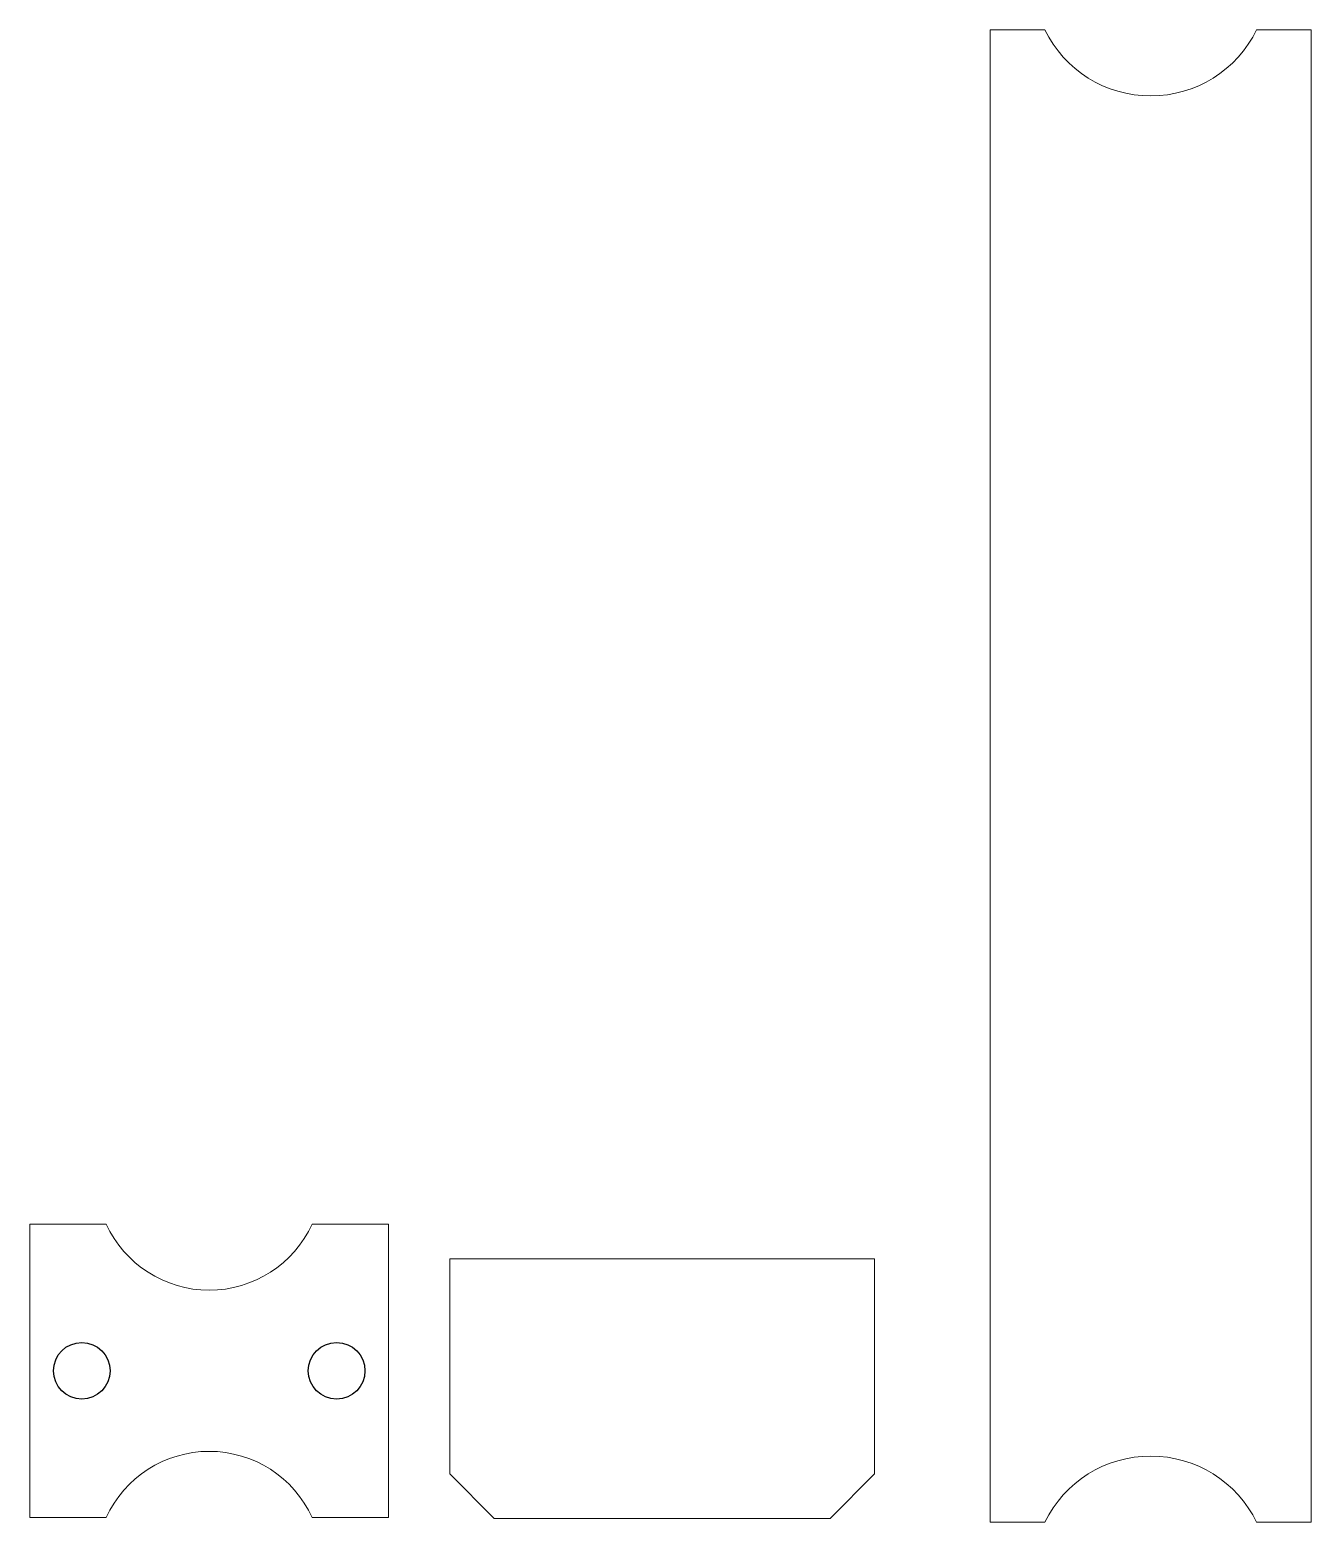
# Model space of a CAD drawing. Header units: millimetres. Extents: x 139 to 411, y 5 to 321.
import ezdxf

# ---------------------------------------------------------------- set-up
doc = ezdxf.new("R2010")
doc.units = ezdxf.units.MM

msp = doc.modelspace()

# ---------------------------------------------------------------- linework, layer by layer
at = {"color": 7, "linetype": 'Continuous', "lineweight": 15}
for p, q in [((342.67, 320.85), (342.67, 4.71)), ((354.22, 320.85), (342.67, 320.85)), ((410.67, 320.85), (399.12, 320.85)), ((410.67, 4.71), (410.67, 320.85)), ((155.38, 67.85), (139.2, 67.85)), ((139.2, 5.71), (139.2, 67.85)), ((215.2, 67.85), (199.02, 67.85)), ((215.2, 67.85), (215.2, 5.71)), ((318.15, 60.51), (228.15, 60.51)), ((228.15, 60.51), (228.15, 14.92)), ((318.15, 14.92), (318.15, 60.51)), ((228.15, 14.92), (237.57, 5.51)), ((308.74, 5.51), (318.15, 14.92)), ((155.38, 5.71), (139.2, 5.71)), ((215.2, 5.71), (199.02, 5.71)), ((237.57, 5.51), (308.74, 5.51)), ((342.67, 4.71), (354.22, 4.71)), ((399.12, 4.71), (410.67, 4.71))]:
    msp.add_line(p, q, dxfattribs=at)
for centre in [(150.2, 36.78), (204.2, 36.78)]:
    msp.add_circle(centre, 6)
for centre, radius, start, end in [((376.67, 331.85), 25, 206.1039, 333.8961), ((177.2, 77.85), 24, 204.6243, 335.3757), ((177.2, -4.29), 24, 24.6243, 155.3757), ((376.67, -6.29), 25, 26.1039, 153.8961)]:
    msp.add_arc(centre, radius, start, end, dxfattribs=at)

doc.saveas('drawing.dxf')
